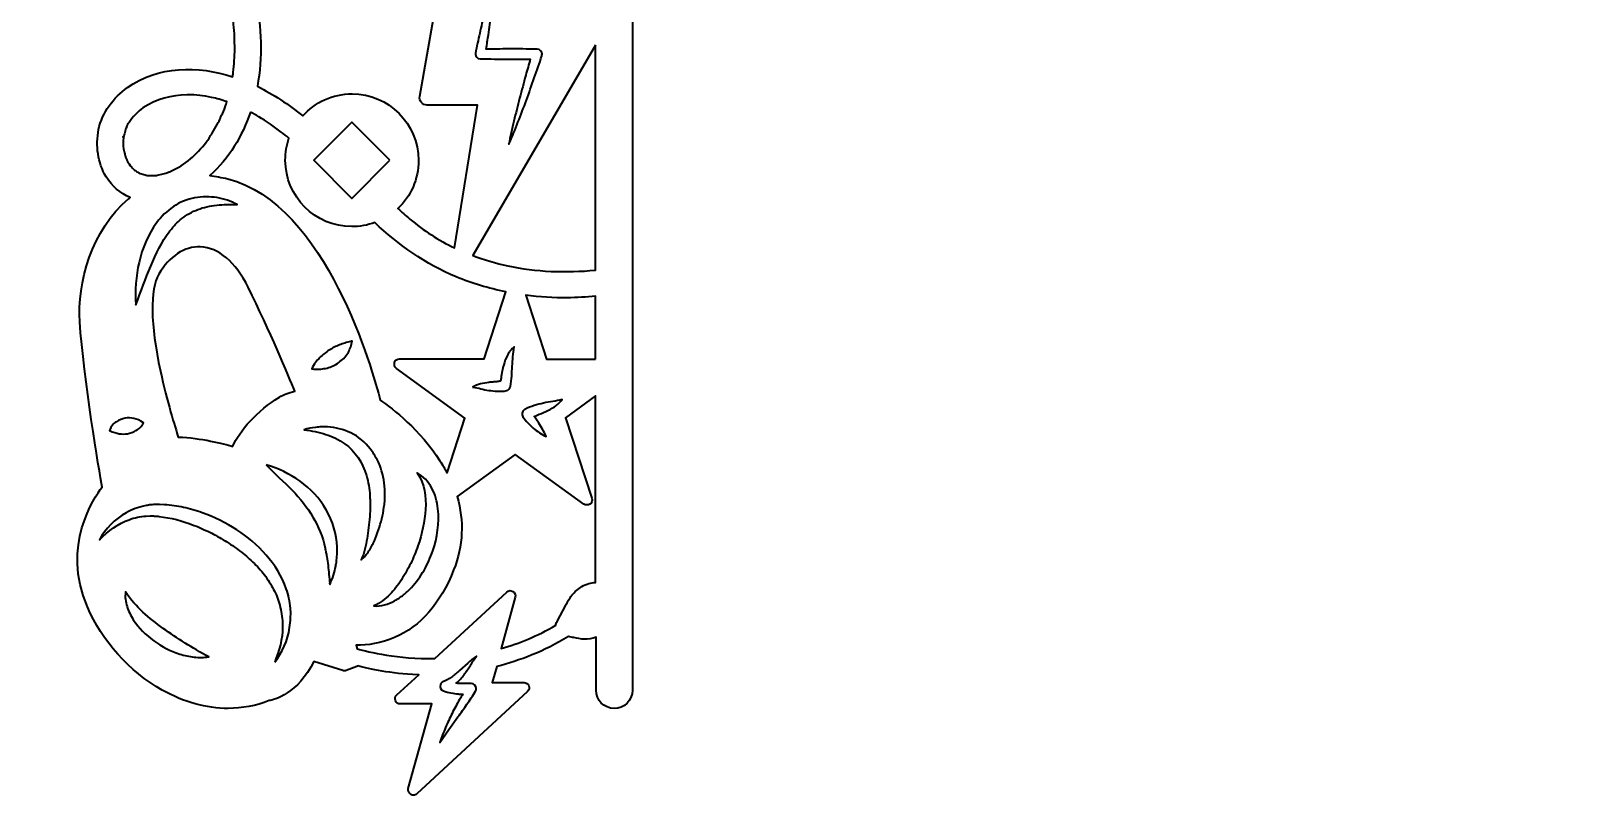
# Model space of a CAD drawing. Header units: millimetres. Extents: x 49 to 315, y 49 to 323.
# Drawn here: x 49.2 to 315.1, y 48.6 to 180.6 of the extents above; entities that cross this region are included whole.
import ezdxf

# ---------------------------------------------------------------- set-up
doc = ezdxf.new("R2010")
doc.units = ezdxf.units.MM
doc.header["$MEASUREMENT"] = 0
doc.layers.add('Layer 1', color=7, linetype='Continuous', lineweight=0)

msp = doc.modelspace()

# ---------------------------------------------------------------- linework, layer by layer
at = {"layer": 'Layer 1', "color": 18, "lineweight": 35, "true_color": 0x000000}
for points, knots in [([(315, 259.54), (314.96, 260.03), (314.57, 260.46), (314.08, 260.6), (314.08, 260.6), (295.42, 264.87), (295.42, 264.87), (295.42, 264.87), (293.72, 283.92), (293.72, 283.92), (293.69, 284.41), (293.3, 284.83), (292.81, 284.97), (292.31, 285.12), (291.78, 284.87), (291.54, 284.44), (291.54, 284.44), (281.69, 268.01), (281.69, 268.01), (281.69, 268.01), (266.42, 271.53), (266.42, 271.53), (266.42, 271.53), (273.58, 278.13), (273.58, 278.13), (273.97, 278.48), (274.07, 279.05), (273.9, 279.51), (273.72, 279.96), (273.23, 280.32), (272.7, 280.32), (272.7, 280.32), (264.9, 280.32), (264.9, 280.32), (264.9, 280.32), (270.58, 301.17), (270.58, 301.17), (270.72, 301.7), (270.47, 302.3), (270.02, 302.58), (269.56, 302.86), (268.92, 302.79), (268.5, 302.44), (268.5, 302.44), (256.93, 291.75), (256.93, 291.75), (256.26, 294.04), (255.27, 296.19), (254.04, 298.24), (253.93, 298.41), (253.82, 298.59), (253.68, 298.77), (253.68, 298.77), (255.94, 301.03), (255.94, 301.03), (256.22, 301.31), (256.22, 301.77), (255.94, 302.05), (255.94, 302.05), (248.96, 309.03), (248.96, 309.03), (248.96, 309.03), (255.94, 316.02), (255.94, 316.02), (256.22, 316.3), (256.22, 316.76), (255.94, 317.04), (255.94, 317.04), (250.12, 322.76), (250.12, 322.76), (249.87, 323), (249.38, 323), (249.1, 322.76), (249.1, 322.76), (242.15, 315.81), (242.15, 315.81), (242.15, 315.81), (235.2, 322.76), (235.2, 322.76), (234.95, 323), (234.46, 323), (234.17, 322.76), (234.17, 322.76), (228.35, 316.94), (228.35, 316.94), (228.07, 316.65), (228.07, 316.19), (228.35, 315.91), (228.35, 315.91), (233.29, 310.97), (233.29, 310.97), (231, 311.22), (228.67, 311.22), (226.38, 310.97), (221.19, 310.44), (216.18, 308.96), (211.49, 306.74), (211.49, 306.74), (206.37, 314.25), (206.37, 314.25), (205.21, 315.98), (203.16, 316.87), (201.05, 316.58), (199.99, 319.09), (195.23, 319.72), (190.25, 317.96), (185.53, 316.3), (182.32, 313.06), (182.63, 310.52), (180.9, 309.53), (180.27, 308.86), (180.27, 308.86), (180.27, 308.86), (172.23, 306), (172.23, 306), (172.23, 306), (175.47, 296.79), (175.47, 296.79), (175.47, 296.79), (172.93, 295.91), (172.93, 295.91), (172.93, 295.91), (169.69, 305.08), (169.69, 305.08), (169.69, 305.08), (147.74, 297.32), (147.74, 297.32), (147.11, 297.89), (146.4, 298.38), (145.73, 298.91), (142.28, 301.24), (138.18, 302.61), (134.09, 303.32), (124.57, 305.05), (114.62, 304.09), (105.2, 302.19), (100.79, 301.27), (96.38, 300.11), (92.07, 298.59), (85.83, 296.37), (80.36, 292.81), (75.42, 288.47), (74.65, 287.8), (73.91, 287.13), (73.17, 286.46), (73.17, 286.46), (62.76, 305.86), (62.76, 305.86), (62.65, 306), (62.55, 306.14), (62.37, 306.25), (62.37, 306.25), (50.52, 312.21), (50.52, 312.21), (50.24, 312.35), (49.88, 312.35), (49.64, 312.17), (49.39, 312.03), (49.21, 311.71), (49.21, 311.4), (49.21, 311.4), (49.74, 298.13), (49.74, 298.13), (49.74, 297.96), (49.81, 297.78), (49.92, 297.64), (49.92, 297.64), (65.02, 277.92), (65.02, 277.92), (64.03, 276.72), (63.08, 275.48), (62.16, 274.21), (58.56, 269.06), (55.63, 263.14), (54.65, 256.79), (53.2, 247.51), (55.63, 238.55), (59.58, 230.22), (59.58, 230.22), (52.63, 230.22), (52.63, 230.22), (52.25, 230.22), (51.89, 229.98), (51.79, 229.59), (51.65, 229.2), (51.79, 228.81), (52.11, 228.56), (52.11, 228.56), (63.92, 219.96), (63.92, 219.96), (63.92, 219.96), (59.41, 206.06), (59.41, 206.06), (59.27, 205.67), (59.41, 205.28), (59.73, 205.03), (60.04, 204.82), (60.47, 204.82), (60.78, 205.03), (60.78, 205.03), (70.41, 212.02), (70.41, 212.02), (76.34, 203.13), (82.3, 193.96), (84, 183.34), (84, 183.23), (84.1, 182.81), (84.1, 182.7), (84.14, 182.39), (84.17, 182.07), (84.24, 181.75), (84.31, 181.01), (84.38, 180.3), (84.38, 179.56), (84.45, 178.19), (84.45, 176.81), (84.35, 175.47), (84.31, 174.77), (84.24, 174.1), (84.17, 173.46), (84.17, 173.39), (84.17, 173.36), (84.17, 173.32), (84.14, 173.18), (84.14, 173.07), (84.1, 172.93), (84.1, 172.83), (84.07, 172.79), (84.07, 172.68), (78.18, 174.63), (71.08, 174.59), (65.93, 170.82), (63.5, 169.05), (61.52, 166.55), (60.92, 163.55), (60.4, 160.8), (60.75, 157.8), (62.23, 155.4), (63.25, 153.74), (64.66, 152.54), (66.36, 151.84), (66.29, 151.77), (66.22, 151.69), (66.15, 151.66), (59.69, 146.3), (57.22, 136.88), (57.68, 130.35), (58.31, 120.65), (61.07, 104.53), (61.52, 101.78), (60.15, 100.01), (54.47, 91.69), (58.98, 81.14), (61.52, 75.21), (66.22, 69.96), (71.9, 66.75), (75.64, 64.63), (79.52, 63.57), (83.29, 63.57), (85.72, 63.57), (88.09, 64.03), (90.38, 64.91), (91.16, 65.05), (95.39, 66.11), (98.07, 71.68), (98.07, 71.68), (103.08, 70.1), (103.08, 70.1), (103.26, 70.03), (103.5, 70.03), (103.68, 70.13), (103.68, 70.13), (105.52, 70.84), (105.52, 70.84), (105.59, 70.87), (105.66, 70.91), (105.69, 70.94), (107.77, 70.38), (111.37, 69.57), (115.96, 69.39), (116.06, 69.39), (116.1, 69.39), (116.2, 69.39), (116.2, 69.39), (112.4, 65.9), (112.4, 65.9), (112.11, 65.65), (112.04, 65.26), (112.18, 64.91), (112.32, 64.56), (112.64, 64.35), (112.99, 64.35), (112.99, 64.35), (118.5, 64.35), (118.5, 64.35), (118.5, 64.35), (114.41, 49.74), (114.41, 49.74), (114.3, 49.35), (114.48, 48.97), (114.83, 48.72), (114.97, 48.61), (115.15, 48.58), (115.29, 48.58), (115.5, 48.58), (115.75, 48.68), (115.89, 48.82), (115.89, 48.82), (135.01, 66.5), (135.01, 66.5), (135.29, 66.75), (135.36, 67.13), (135.22, 67.49), (135.08, 67.84), (134.76, 68.05), (134.41, 68.05), (134.41, 68.05), (128.9, 68.05), (128.9, 68.05), (128.9, 68.05), (129.68, 70.8), (129.68, 70.8), (133.63, 71.83), (137.83, 73.41), (142.06, 75.99), (142.35, 75.92), (142.66, 75.85), (143.02, 75.81), (144.11, 75.56), (145.49, 75.25), (146.83, 75.88), (146.83, 75.88), (146.83, 66.71), (146.83, 66.71), (146.83, 64.98), (148.2, 63.57), (149.97, 63.57), (151.69, 63.57), (153.11, 64.95), (153.11, 66.71), (153.11, 66.71), (153.11, 229.91), (153.11, 229.91), (153.11, 229.91), (307.83, 229.91), (307.83, 229.91), (309.56, 229.91), (310.97, 231.28), (310.97, 233.05), (310.97, 234.81), (309.6, 236.18), (307.83, 236.18), (307.83, 236.18), (298.06, 236.18), (298.06, 236.18), (298.06, 236.18), (296.76, 250.86), (296.76, 250.86), (296.76, 250.86), (314.36, 258.34), (314.36, 258.34), (314.78, 258.59), (315.07, 259.04), (315, 259.54)], [0, 0, 0, 0, 1, 1, 1, 2, 2, 2, 3, 3, 3, 4, 4, 4, 5, 5, 5, 6, 6, 6, 7, 7, 7, 8, 8, 8, 9, 9, 9, 10, 10, 10, 11, 11, 11, 12, 12, 12, 13, 13, 13, 14, 14, 14, 15, 15, 15, 16, 16, 16, 17, 17, 17, 18, 18, 18, 19, 19, 19, 20, 20, 20, 21, 21, 21, 22, 22, 22, 23, 23, 23, 24, 24, 24, 25, 25, 25, 26, 26, 26, 27, 27, 27, 28, 28, 28, 29, 29, 29, 30, 30, 30, 31, 31, 31, 32, 32, 32, 33, 33, 33, 34, 34, 34, 35, 35, 35, 36, 36, 36, 37, 37, 37, 38, 38, 38, 39, 39, 39, 40, 40, 40, 41, 41, 41, 42, 42, 42, 43, 43, 43, 44, 44, 44, 45, 45, 45, 46, 46, 46, 47, 47, 47, 48, 48, 48, 49, 49, 49, 50, 50, 50, 51, 51, 51, 52, 52, 52, 53, 53, 53, 54, 54, 54, 55, 55, 55, 56, 56, 56, 57, 57, 57, 58, 58, 58, 59, 59, 59, 60, 60, 60, 61, 61, 61, 62, 62, 62, 63, 63, 63, 64, 64, 64, 65, 65, 65, 66, 66, 66, 67, 67, 67, 68, 68, 68, 69, 69, 69, 70, 70, 70, 71, 71, 71, 72, 72, 72, 73, 73, 73, 74, 74, 74, 75, 75, 75, 76, 76, 76, 77, 77, 77, 78, 78, 78, 79, 79, 79, 80, 80, 80, 81, 81, 81, 82, 82, 82, 83, 83, 83, 84, 84, 84, 85, 85, 85, 86, 86, 86, 87, 87, 87, 88, 88, 88, 89, 89, 89, 90, 90, 90, 91, 91, 91, 92, 92, 92, 93, 93, 93, 94, 94, 94, 95, 95, 95, 96, 96, 96, 97, 97, 97, 98, 98, 98, 99, 99, 99, 100, 100, 100, 101, 101, 101, 102, 102, 102, 103, 103, 103, 104, 104, 104, 105, 105, 105, 106, 106, 106, 107, 107, 107, 108, 108, 108, 109, 109, 109, 110, 110, 110, 111, 111, 111, 112, 112, 112, 113, 113, 113, 114, 114, 114, 115, 115, 115, 116, 116, 116, 117, 117, 117, 118, 118, 118, 119, 119, 119, 120, 120, 120, 121, 121, 121, 121]), ([(80.75, 204.12), (79.45, 206.41), (78.07, 208.6), (76.62, 210.82), (76.62, 210.82), (84.42, 205.14), (84.42, 205.14), (84.56, 205), (84.77, 205), (84.95, 205), (85.13, 205), (85.34, 205.07), (85.48, 205.14), (85.8, 205.35), (85.94, 205.78), (85.8, 206.16), (85.8, 206.16), (81.28, 220.06), (81.28, 220.06), (81.28, 220.06), (92.07, 227.93), (92.07, 227.93), (92.07, 227.93), (94.3, 200.59), (94.3, 200.59), (95.14, 192.83), (101.64, 186.87), (109.57, 186.62), (113.42, 186.48), (117.09, 187.75), (120.01, 190.01), (120.01, 190.01), (116.38, 169.3), (116.38, 169.3), (116.31, 168.91), (116.42, 168.52), (116.66, 168.24), (116.91, 167.96), (117.26, 167.78), (117.65, 167.78), (117.65, 167.78), (126.33, 167.78), (126.33, 167.78), (126.33, 167.78), (122.38, 143.12), (122.38, 143.12), (119.63, 144.46), (117.05, 146.09), (114.69, 148.1), (113.95, 148.7), (113.28, 149.3), (112.61, 149.93), (114.83, 152.01), (116.17, 154.94), (116.17, 158.26), (116.17, 164.57), (111.02, 169.72), (104.7, 169.72), (101.32, 169.72), (98.28, 168.27), (96.17, 165.91), (93.73, 167.89), (91.12, 169.65), (88.34, 171.03), (89.25, 176.04), (89.08, 181.22), (88.09, 186.23), (86.78, 192.58), (83.96, 198.54), (80.75, 204.12)], [0, 0, 0, 0, 1, 1, 1, 2, 2, 2, 3, 3, 3, 4, 4, 4, 5, 5, 5, 6, 6, 6, 7, 7, 7, 8, 8, 8, 9, 9, 9, 10, 10, 10, 11, 11, 11, 12, 12, 12, 13, 13, 13, 14, 14, 14, 15, 15, 15, 16, 16, 16, 17, 17, 17, 18, 18, 18, 19, 19, 19, 20, 20, 20, 21, 21, 21, 22, 22, 22, 23, 23, 23, 23]), ([(131.73, 177.48), (133.39, 177.48), (134.97, 177.48), (136.63, 177.45), (136.63, 177.45), (136.67, 177.45), (136.67, 177.45), (137.12, 177.45), (137.51, 177.02), (137.51, 176.57), (137.51, 176.46), (137.48, 176.39), (137.48, 176.32), (137.05, 175.01), (136.63, 173.74), (136.17, 172.47), (135.71, 171.17), (135.25, 169.9), (134.8, 168.63), (134.34, 167.36), (133.84, 166.05), (133.35, 164.82), (132.86, 163.55), (132.33, 162.28), (131.76, 161.01), (132.01, 162.35), (132.33, 163.69), (132.64, 165.03), (132.96, 166.37), (133.31, 167.68), (133.63, 168.98), (133.98, 170.32), (134.34, 171.59), (134.69, 172.93), (134.94, 173.85), (135.22, 174.8), (135.47, 175.72), (134.23, 175.72), (132.96, 175.68), (131.73, 175.72), (130.07, 175.72), (128.48, 175.75), (126.82, 175.79), (126.82, 175.79), (126.79, 175.79), (126.79, 175.79), (126.33, 175.79), (126.01, 176.18), (126.01, 176.6), (126.01, 176.64), (126.01, 176.71), (126.01, 176.74), (126.22, 177.87), (126.47, 179.03), (126.75, 180.2), (127, 181.33), (127.25, 182.49), (127.53, 183.66), (127.53, 183.66), (127.95, 185.35), (127.95, 185.35), (127.95, 185.35), (128.41, 187.04), (128.41, 187.04), (128.69, 188.17), (129.01, 189.34), (129.36, 190.46), (129.29, 189.3), (129.22, 188.14), (129.08, 186.94), (129.08, 186.94), (128.9, 185.17), (128.9, 185.17), (128.9, 185.17), (128.69, 183.44), (128.69, 183.44), (128.55, 182.28), (128.41, 181.12), (128.23, 179.95), (128.09, 179.14), (128.02, 178.29), (127.88, 177.45), (129.08, 177.45), (130.39, 177.48), (131.73, 177.48)], [0, 0, 0, 0, 1, 1, 1, 2, 2, 2, 3, 3, 3, 4, 4, 4, 5, 5, 5, 6, 6, 6, 7, 7, 7, 8, 8, 8, 9, 9, 9, 10, 10, 10, 11, 11, 11, 12, 12, 12, 13, 13, 13, 14, 14, 14, 15, 15, 15, 16, 16, 16, 17, 17, 17, 18, 18, 18, 19, 19, 19, 20, 20, 20, 21, 21, 21, 22, 22, 22, 23, 23, 23, 24, 24, 24, 25, 25, 25, 26, 26, 26, 27, 27, 27, 28, 28, 28, 28]), ([(146.72, 178.15), (146.72, 178.15), (146.72, 139.28), (146.72, 139.28), (141.71, 138.78), (136.38, 138.96), (131.59, 140.02), (129.5, 140.48), (127.49, 141.08), (125.55, 141.78), (125.55, 141.78), (146.72, 178.15), (146.72, 178.15)], [0, 0, 0, 0, 1, 1, 1, 2, 2, 2, 3, 3, 3, 4, 4, 4, 4]), ([(65.72, 158.43), (65.72, 158.47), (65.69, 158.5), (65.69, 158.54), (65.62, 158.68), (65.55, 158.86), (65.55, 159), (65.44, 159.24), (65.4, 159.49), (65.33, 159.77), (65.3, 159.91), (65.26, 160.09), (65.23, 160.23), (65.23, 160.23), (65.23, 160.23), (65.23, 160.23), (65.16, 160.87), (65.16, 161.5), (65.23, 162.14), (65.23, 162.14), (65.23, 162.17), (65.23, 162.17), (65.26, 162.31), (65.3, 162.49), (65.33, 162.63), (65.4, 162.91), (65.48, 163.23), (65.55, 163.51), (65.58, 163.65), (65.76, 164.04), (65.72, 164.01), (65.86, 164.29), (66, 164.54), (66.18, 164.78), (66.75, 165.7), (67.77, 166.72), (68.58, 167.29), (70.91, 168.87), (73.48, 169.51), (76.2, 169.55), (77.82, 169.58), (78.99, 169.4), (80.43, 169.12), (81.32, 168.95), (82.2, 168.66), (83.08, 168.38), (83.01, 168.24), (82.97, 168.06), (82.94, 167.92), (82.76, 167.36), (82.55, 166.83), (82.3, 166.26), (82.27, 166.19), (82.2, 166.05), (82.16, 166.02), (82.09, 165.88), (82.02, 165.66), (81.95, 165.52), (81.81, 165.21), (81.63, 164.85), (81.46, 164.54), (81.17, 164.01), (80.86, 163.48), (80.54, 162.91), (80.36, 162.63), (80.19, 162.38), (80.01, 162.1), (79.9, 161.96), (79.87, 161.85), (79.76, 161.75), (79.76, 161.75), (79.55, 161.47), (79.52, 161.4), (77.82, 159.17), (75.92, 157.52), (73.41, 156.35), (73.34, 156.32), (73.27, 156.28), (73.27, 156.28), (73.27, 156.28), (73.24, 156.28), (73.13, 156.25), (72.95, 156.17), (72.74, 156.1), (72.53, 156.03), (72.21, 155.93), (71.9, 155.86), (71.58, 155.79), (71.44, 155.75), (71.26, 155.72), (71.12, 155.68), (71.05, 155.68), (71.01, 155.65), (70.98, 155.65), (70.98, 155.65), (70.94, 155.65), (70.87, 155.65), (70.45, 155.61), (70.1, 155.61), (69.67, 155.61), (69.6, 155.61), (69.39, 155.65), (69.32, 155.65), (69.18, 155.68), (69.07, 155.68), (68.97, 155.72), (68.69, 155.79), (68.4, 155.86), (68.12, 155.96), (68.09, 156), (67.91, 156.07), (67.87, 156.1), (67.73, 156.17), (67.66, 156.25), (67.52, 156.28), (67.42, 156.35), (67.35, 156.42), (67.24, 156.46), (67.2, 156.49), (67.06, 156.6), (66.99, 156.67), (66.82, 156.85), (66.64, 157.06), (66.46, 157.23), (66.46, 157.23), (66.43, 157.27), (66.43, 157.27), (66.32, 157.41), (66.29, 157.52), (66.18, 157.66), (66, 157.94), (65.86, 158.19), (65.72, 158.43)], [0, 0, 0, 0, 1, 1, 1, 2, 2, 2, 3, 3, 3, 4, 4, 4, 5, 5, 5, 6, 6, 6, 7, 7, 7, 8, 8, 8, 9, 9, 9, 10, 10, 10, 11, 11, 11, 12, 12, 12, 13, 13, 13, 14, 14, 14, 15, 15, 15, 16, 16, 16, 17, 17, 17, 18, 18, 18, 19, 19, 19, 20, 20, 20, 21, 21, 21, 22, 22, 22, 23, 23, 23, 24, 24, 24, 25, 25, 25, 26, 26, 26, 27, 27, 27, 28, 28, 28, 29, 29, 29, 30, 30, 30, 31, 31, 31, 32, 32, 32, 33, 33, 33, 34, 34, 34, 35, 35, 35, 36, 36, 36, 37, 37, 37, 38, 38, 38, 39, 39, 39, 40, 40, 40, 41, 41, 41, 42, 42, 42, 43, 43, 43, 44, 44, 44, 44]), ([(87.14, 166.58), (87.63, 166.3), (88.16, 166.02), (88.58, 165.77), (89.92, 164.99), (91.3, 164.04), (92.46, 163.12), (92.92, 162.77), (93.34, 162.42), (93.8, 162.07), (93.38, 160.87), (93.17, 159.6), (93.17, 158.26), (93.17, 151.94), (98.32, 146.79), (104.63, 146.79), (106.01, 146.79), (107.39, 147.04), (108.62, 147.5), (112.78, 143.65), (117.33, 140.34), (122.66, 138.11), (125.41, 136.95), (128.31, 136.14), (131.23, 135.54), (131.23, 135.54), (127.49, 123.97), (127.49, 123.97), (127.49, 123.97), (112.89, 123.97), (112.89, 123.97), (112.5, 123.97), (112.15, 123.72), (112.04, 123.33), (111.94, 122.94), (112.04, 122.56), (112.36, 122.31), (112.36, 122.31), (124.18, 113.7), (124.18, 113.7), (124.18, 113.7), (121.11, 104.25), (121.11, 104.25), (120.72, 104.95), (120.33, 105.62), (119.87, 106.36), (116.45, 111.69), (111.72, 115.36), (109.54, 116.84), (108.34, 121.6), (100.26, 150.78), (83.22, 155.05), (82.16, 155.29), (81.14, 155.5), (80.12, 155.61), (83.43, 158.54), (85.76, 162.45), (87.14, 166.58)], [0, 0, 0, 0, 1, 1, 1, 2, 2, 2, 3, 3, 3, 4, 4, 4, 5, 5, 5, 6, 6, 6, 7, 7, 7, 8, 8, 8, 9, 9, 9, 10, 10, 10, 11, 11, 11, 12, 12, 12, 13, 13, 13, 14, 14, 14, 15, 15, 15, 16, 16, 16, 17, 17, 17, 18, 18, 18, 19, 19, 19, 19]), ([(65.19, 162.21), (65.19, 162.49), (65.19, 162.35), (65.19, 162.21), (65.19, 162.21), (65.19, 162.21), (65.19, 162.21)], [0, 0, 0, 0, 1, 1, 1, 2, 2, 2, 2]), ([(111.23, 158.26), (111.23, 158.26), (104.67, 151.66), (104.67, 151.66), (104.67, 151.66), (98.07, 158.26), (98.07, 158.26), (98.07, 158.26), (104.63, 164.82), (104.63, 164.82), (104.63, 164.82), (111.23, 158.26), (111.23, 158.26)], [0, 0, 0, 0, 1, 1, 1, 2, 2, 2, 3, 3, 3, 4, 4, 4, 4]), ([(66.36, 157.34), (66.22, 157.48), (66.29, 157.41), (66.36, 157.34), (66.36, 157.34), (66.36, 157.34), (66.36, 157.34)], [0, 0, 0, 0, 1, 1, 1, 2, 2, 2, 2]), ([(81.32, 150.5), (80.19, 150.35), (79.06, 150.14), (78.07, 149.75), (77.05, 149.37), (76.13, 148.84), (75.32, 148.2), (74.89, 147.85), (74.51, 147.53), (74.15, 147.14), (73.98, 146.97), (73.8, 146.76), (73.62, 146.54), (73.48, 146.33), (73.27, 146.12), (73.13, 145.91), (71.83, 144.18), (70.84, 142.13), (69.92, 139.98), (69, 137.83), (68.26, 135.57), (67.35, 133.31), (67.17, 135.75), (67.38, 138.22), (67.91, 140.62), (68.47, 143.02), (69.43, 145.41), (70.98, 147.5), (71.75, 148.55), (72.71, 149.47), (73.84, 150.25), (74.93, 150.99), (76.2, 151.52), (77.51, 151.77), (78.81, 152.01), (80.12, 151.98), (81.35, 151.8), (82.59, 151.59), (83.78, 151.17), (84.84, 150.6), (83.64, 150.64), (82.48, 150.64), (81.32, 150.5)], [0, 0, 0, 0, 1, 1, 1, 2, 2, 2, 3, 3, 3, 4, 4, 4, 5, 5, 5, 6, 6, 6, 7, 7, 7, 8, 8, 8, 9, 9, 9, 10, 10, 10, 11, 11, 11, 12, 12, 12, 13, 13, 13, 14, 14, 14, 14]), ([(71.33, 138.57), (73.17, 141.68), (75.74, 143.4), (78.49, 143.3), (81.67, 143.16), (84.56, 140.72), (86.75, 136.35), (90.52, 128.73), (93.66, 121.14), (94.79, 118.36), (93.73, 118.11), (92.82, 117.76), (92.15, 117.33), (88.34, 115.08), (85.23, 111.44), (84.07, 108.83), (82.41, 109.29), (78.63, 110.31), (74.68, 110.45), (74.15, 112.08), (72.71, 116.7), (71.61, 121.81), (69.81, 130.07), (69.78, 135.85), (71.33, 138.57)], [0, 0, 0, 0, 1, 1, 1, 2, 2, 2, 3, 3, 3, 4, 4, 4, 5, 5, 5, 6, 6, 6, 7, 7, 7, 8, 8, 8, 8]), ([(146.72, 123.9), (146.72, 123.9), (138.25, 123.9), (138.25, 123.9), (138.25, 123.9), (134.69, 134.94), (134.69, 134.94), (137.09, 134.62), (139.49, 134.48), (141.89, 134.51), (143.51, 134.51), (145.13, 134.62), (146.76, 134.76), (146.76, 134.76), (146.72, 123.9), (146.72, 123.9), (146.72, 123.9), (146.72, 123.9), (146.72, 123.9)], [0, 0, 0, 0, 1, 1, 1, 2, 2, 2, 3, 3, 3, 4, 4, 4, 5, 5, 5, 6, 6, 6, 6]), ([(104.6, 126.54), (104.46, 125.84), (104.14, 125.24), (103.82, 124.71), (103.36, 124.07), (102.76, 123.54), (102.16, 123.15), (101.53, 122.73), (100.82, 122.45), (100.12, 122.31), (99.38, 122.17), (98.64, 122.1), (97.75, 122.24), (98.11, 123.05), (98.6, 123.65), (99.13, 124.18), (99.62, 124.67), (100.19, 125.09), (100.75, 125.45), (101.32, 125.8), (101.88, 126.12), (102.52, 126.36), (103.12, 126.58), (103.72, 126.82), (104.49, 126.96), (104.56, 126.96), (104.63, 127), (104.7, 127), (104.67, 126.82), (104.63, 126.68), (104.6, 126.54)], [0, 0, 0, 0, 1, 1, 1, 2, 2, 2, 3, 3, 3, 4, 4, 4, 5, 5, 5, 6, 6, 6, 7, 7, 7, 8, 8, 8, 9, 9, 9, 10, 10, 10, 10]), ([(125.52, 119.06), (125.94, 119.31), (126.44, 119.52), (126.89, 119.63), (127.35, 119.77), (127.85, 119.8), (128.31, 119.87), (128.52, 119.91), (128.76, 119.94), (129.01, 119.94), (129.26, 119.98), (129.47, 119.98), (129.72, 120.01), (129.93, 120.05), (130.14, 120.09), (130.35, 120.12), (130.39, 120.47), (130.46, 120.86), (130.49, 121.18), (130.6, 121.74), (130.7, 122.34), (130.88, 122.91), (131.02, 123.47), (131.27, 124.07), (131.55, 124.6), (131.83, 125.13), (132.22, 125.69), (132.71, 126.01), (132.57, 125.41), (132.5, 124.88), (132.47, 124.32), (132.43, 123.75), (132.4, 123.23), (132.36, 122.66), (132.33, 122.1), (132.29, 121.53), (132.26, 120.97), (132.22, 120.4), (132.15, 119.8), (132.04, 119.2), (132.04, 119.2), (132.04, 119.17), (132.04, 119.17), (131.97, 118.82), (131.69, 118.53), (131.34, 118.46), (130.81, 118.36), (130.28, 118.32), (129.75, 118.36), (129.26, 118.39), (128.8, 118.46), (128.34, 118.5), (127.88, 118.57), (127.39, 118.67), (126.96, 118.78), (126.51, 118.92), (126.05, 119.03), (125.52, 119.06)], [0, 0, 0, 0, 1, 1, 1, 2, 2, 2, 3, 3, 3, 4, 4, 4, 5, 5, 5, 6, 6, 6, 7, 7, 7, 8, 8, 8, 9, 9, 9, 10, 10, 10, 11, 11, 11, 12, 12, 12, 13, 13, 13, 14, 14, 14, 15, 15, 15, 16, 16, 16, 17, 17, 17, 18, 18, 18, 19, 19, 19, 19]), ([(144.39, 84.63), (143.72, 84.21), (143.12, 83.71), (142.66, 83.11), (142.2, 82.55), (141.89, 81.95), (141.6, 81.42), (141.6, 81.42), (140.09, 78.6), (140.09, 78.6), (139.95, 78.35), (139.91, 78.14), (139.88, 77.93), (136.7, 76.09), (133.53, 74.79), (130.46, 73.91), (130.46, 73.91), (132.89, 82.76), (132.89, 82.76), (133, 83.15), (132.82, 83.54), (132.47, 83.78), (132.12, 84.03), (131.69, 83.93), (131.41, 83.68), (131.41, 83.68), (118.99, 72.21), (118.99, 72.21), (112.57, 72.07), (107.6, 73.31), (105.55, 73.87), (105.55, 73.87), (105.41, 74.47), (105.41, 74.47), (105.41, 74.47), (105.41, 74.47), (105.41, 74.47), (107.39, 74.47), (109.71, 74.79), (112.04, 75.81), (116.49, 77.75), (119.94, 81.67), (122.24, 87.49), (123.9, 91.69), (124.07, 95.92), (122.84, 100.15), (122.84, 100.15), (132.89, 107.46), (132.89, 107.46), (132.89, 107.46), (144.71, 98.85), (144.71, 98.85), (144.85, 98.71), (145.06, 98.71), (145.24, 98.71), (145.41, 98.71), (145.63, 98.78), (145.77, 98.85), (146.09, 99.06), (146.23, 99.48), (146.09, 99.87), (146.09, 99.87), (141.57, 113.77), (141.57, 113.77), (141.57, 113.77), (146.76, 117.55), (146.76, 117.55), (146.76, 117.55), (146.76, 85.34), (146.76, 85.34), (145.98, 85.3), (145.17, 85.05), (144.39, 84.63)], [0, 0, 0, 0, 1, 1, 1, 2, 2, 2, 3, 3, 3, 4, 4, 4, 5, 5, 5, 6, 6, 6, 7, 7, 7, 8, 8, 8, 9, 9, 9, 10, 10, 10, 11, 11, 11, 12, 12, 12, 13, 13, 13, 14, 14, 14, 15, 15, 15, 16, 16, 16, 17, 17, 17, 18, 18, 18, 19, 19, 19, 20, 20, 20, 21, 21, 21, 22, 22, 22, 23, 23, 23, 24, 24, 24, 24]), ([(139.63, 115.68), (139.17, 115.36), (138.64, 115.08), (138.15, 114.86), (137.65, 114.65), (137.12, 114.41), (136.67, 114.23), (136.52, 114.16), (136.31, 114.09), (136.17, 114.02), (136.21, 113.95), (136.24, 113.91), (136.28, 113.88), (136.28, 113.88), (136.95, 112.82), (136.95, 112.82), (137.16, 112.47), (137.41, 112.08), (137.62, 111.72), (137.83, 111.37), (138.04, 110.95), (138.22, 110.53), (137.79, 110.7), (137.44, 110.95), (137.05, 111.2), (136.67, 111.44), (136.31, 111.69), (136, 111.97), (135.64, 112.25), (135.33, 112.57), (135.04, 112.89), (134.73, 113.21), (134.48, 113.59), (134.2, 113.95), (133.95, 114.34), (134.06, 114.86), (134.41, 115.15), (134.44, 115.15), (134.44, 115.18), (134.48, 115.18), (134.48, 115.18), (134.51, 115.22), (134.51, 115.22), (135.04, 115.5), (135.57, 115.71), (136.14, 115.89), (136.67, 116.03), (137.2, 116.17), (137.76, 116.31), (138.29, 116.42), (138.82, 116.49), (139.35, 116.59), (139.88, 116.7), (140.41, 116.77), (140.97, 116.91), (140.55, 116.35), (140.09, 115.99), (139.63, 115.68)], [0, 0, 0, 0, 1, 1, 1, 2, 2, 2, 3, 3, 3, 4, 4, 4, 5, 5, 5, 6, 6, 6, 7, 7, 7, 8, 8, 8, 9, 9, 9, 10, 10, 10, 11, 11, 11, 12, 12, 12, 13, 13, 13, 14, 14, 14, 15, 15, 15, 16, 16, 16, 17, 17, 17, 18, 18, 18, 19, 19, 19, 19]), ([(63.99, 113.1), (64.45, 113.42), (65.02, 113.59), (65.51, 113.7), (66, 113.81), (66.53, 113.77), (67.03, 113.67), (67.52, 113.52), (68.05, 113.35), (68.69, 112.92), (68.33, 112.25), (67.87, 111.87), (67.38, 111.55), (66.92, 111.27), (66.39, 111.09), (65.93, 111.02), (65.48, 110.95), (64.98, 110.95), (64.49, 111.02), (63.99, 111.13), (63.46, 111.27), (62.83, 111.55), (63.04, 112.32), (63.5, 112.78), (63.99, 113.1)], [0, 0, 0, 0, 1, 1, 1, 2, 2, 2, 3, 3, 3, 4, 4, 4, 5, 5, 5, 6, 6, 6, 7, 7, 7, 8, 8, 8, 8]), ([(107.77, 100.29), (107.7, 101.49), (107.53, 102.66), (107.17, 103.79), (106.5, 106.01), (105.3, 107.99), (103.36, 109.33), (102.41, 110), (101.35, 110.53), (100.15, 110.91), (98.99, 111.3), (97.72, 111.51), (96.41, 111.72), (97.05, 111.87), (97.72, 112.08), (98.39, 112.11), (98.74, 112.15), (99.06, 112.22), (99.41, 112.22), (99.41, 112.22), (100.44, 112.22), (100.44, 112.22), (101.81, 112.11), (103.19, 111.76), (104.49, 111.16), (105.8, 110.53), (106.93, 109.57), (107.84, 108.41), (108.3, 107.84), (108.66, 107.21), (109.01, 106.57), (109.18, 106.26), (109.33, 105.9), (109.47, 105.59), (109.47, 105.59), (109.64, 105.09), (109.64, 105.09), (109.71, 104.95), (109.75, 104.74), (109.78, 104.6), (110, 103.89), (110.14, 103.22), (110.24, 102.52), (110.24, 102.52), (110.35, 101.46), (110.35, 101.46), (110.38, 101.11), (110.38, 100.75), (110.38, 100.4), (110.38, 100.22), (110.38, 100.05), (110.38, 99.87), (110.38, 99.87), (110.35, 99.34), (110.35, 99.34), (110.31, 98.99), (110.28, 98.64), (110.21, 98.32), (110.1, 97.65), (110, 96.98), (109.82, 96.34), (109.5, 95.04), (109.11, 93.77), (108.55, 92.53), (108.27, 91.93), (107.99, 91.33), (107.6, 90.77), (107.21, 90.21), (106.82, 89.68), (106.26, 89.25), (106.86, 90.42), (107.07, 91.69), (107.28, 92.92), (107.46, 94.16), (107.63, 95.43), (107.74, 96.7), (107.81, 97.33), (107.84, 97.97), (107.84, 98.57), (107.84, 98.88), (107.84, 99.17), (107.84, 99.48), (107.77, 99.7), (107.77, 99.98), (107.77, 100.29)], [0, 0, 0, 0, 1, 1, 1, 2, 2, 2, 3, 3, 3, 4, 4, 4, 5, 5, 5, 6, 6, 6, 7, 7, 7, 8, 8, 8, 9, 9, 9, 10, 10, 10, 11, 11, 11, 12, 12, 12, 13, 13, 13, 14, 14, 14, 15, 15, 15, 16, 16, 16, 17, 17, 17, 18, 18, 18, 19, 19, 19, 20, 20, 20, 21, 21, 21, 22, 22, 22, 23, 23, 23, 24, 24, 24, 25, 25, 25, 26, 26, 26, 27, 27, 27, 28, 28, 28, 28]), ([(89.85, 105.62), (91.93, 105.06), (93.91, 104.1), (95.71, 102.8), (97.47, 101.49), (99.1, 99.91), (100.22, 97.9), (101.35, 95.92), (102.06, 93.66), (102.13, 91.44), (102.16, 90.88), (102.16, 90.35), (102.09, 89.78), (102.09, 89.78), (102.02, 88.97), (102.02, 88.97), (101.99, 88.69), (101.92, 88.44), (101.88, 88.16), (101.67, 87.1), (101.35, 86.04), (100.89, 85.05), (100.89, 85.05), (100.89, 85.05), (100.89, 85.05), (100.89, 85.05), (100.89, 85.05), (100.86, 85.05), (100.86, 85.05), (100.86, 85.05), (100.86, 85.05), (100.86, 85.05), (100.82, 85.13), (100.82, 85.13), (100.82, 85.13), (100.86, 85.13), (100.86, 85.13), (100.75, 86.18), (100.68, 87.24), (100.54, 88.27), (100.47, 88.76), (100.4, 89.29), (100.33, 89.78), (100.26, 90.03), (100.26, 90.28), (100.19, 90.52), (100.12, 90.77), (100.05, 90.98), (100.05, 91.26), (99.62, 93.2), (98.92, 95), (97.93, 96.63), (96.98, 98.28), (95.71, 99.84), (94.37, 101.28), (92.89, 102.69), (91.37, 104.1), (89.85, 105.62)], [0, 0, 0, 0, 1, 1, 1, 2, 2, 2, 3, 3, 3, 4, 4, 4, 5, 5, 5, 6, 6, 6, 7, 7, 7, 8, 8, 8, 9, 9, 9, 10, 10, 10, 11, 11, 11, 12, 12, 12, 13, 13, 13, 14, 14, 14, 15, 15, 15, 16, 16, 16, 17, 17, 17, 18, 18, 18, 19, 19, 19, 19]), ([(111.2, 83.22), (111.58, 83.61), (111.97, 84), (112.25, 84.45), (112.61, 84.88), (112.92, 85.3), (113.21, 85.8), (113.52, 86.25), (113.77, 86.71), (114.05, 87.17), (114.3, 87.63), (114.55, 88.12), (114.83, 88.62), (115.29, 89.61), (115.71, 90.59), (116.06, 91.65), (116.77, 93.7), (117.26, 95.85), (117.4, 97.97), (117.51, 100.12), (117.26, 102.31), (115.92, 104.25), (116.98, 103.72), (117.86, 102.73), (118.46, 101.64), (119.06, 100.54), (119.38, 99.31), (119.52, 98.07), (119.8, 95.57), (119.42, 93.06), (118.64, 90.77), (118.46, 90.21), (118.18, 89.64), (117.97, 89.08), (117.72, 88.55), (117.44, 87.98), (117.12, 87.42), (116.52, 86.36), (115.78, 85.37), (114.94, 84.45), (114.51, 84), (114.05, 83.57), (113.56, 83.18), (113.1, 82.8), (112.54, 82.44), (112.01, 82.13), (110.95, 81.53), (109.68, 81.17), (108.48, 81.28), (109.54, 81.81), (110.42, 82.48), (111.2, 83.22)], [0, 0, 0, 0, 1, 1, 1, 2, 2, 2, 3, 3, 3, 4, 4, 4, 5, 5, 5, 6, 6, 6, 7, 7, 7, 8, 8, 8, 9, 9, 9, 10, 10, 10, 11, 11, 11, 12, 12, 12, 13, 13, 13, 14, 14, 14, 15, 15, 15, 16, 16, 16, 17, 17, 17, 17]), ([(91.33, 71.54), (92.11, 73.52), (92.71, 75.6), (92.71, 77.61), (92.71, 78.11), (92.71, 78.63), (92.64, 79.13), (92.64, 79.13), (92.53, 79.9), (92.53, 79.9), (92.53, 79.9), (92.39, 80.65), (92.39, 80.65), (92.18, 81.63), (91.9, 82.59), (91.48, 83.47), (91.05, 84.35), (90.56, 85.2), (89.99, 86.04), (89.43, 86.85), (88.79, 87.63), (88.09, 88.34), (87.38, 89.04), (86.64, 89.71), (85.87, 90.35), (85.09, 90.98), (84.24, 91.58), (83.4, 92.11), (82.55, 92.67), (81.67, 93.17), (80.79, 93.66), (79.9, 94.12), (78.95, 94.54), (78, 94.97), (76.09, 95.74), (74.15, 96.34), (72.14, 96.63), (72.14, 96.63), (71.37, 96.73), (71.37, 96.73), (71.12, 96.77), (70.87, 96.77), (70.59, 96.8), (70.34, 96.84), (70.13, 96.8), (69.85, 96.84), (69.85, 96.84), (69.11, 96.8), (69.11, 96.8), (68.12, 96.73), (67.13, 96.52), (66.22, 96.17), (64.31, 95.5), (62.58, 94.26), (61.1, 92.71), (62.12, 94.62), (63.71, 96.24), (65.69, 97.37), (66.67, 97.9), (67.73, 98.32), (68.9, 98.57), (69.18, 98.6), (69.46, 98.67), (69.74, 98.71), (70.03, 98.74), (70.31, 98.78), (70.59, 98.78), (70.87, 98.78), (71.16, 98.81), (71.44, 98.78), (71.44, 98.78), (72.28, 98.74), (72.28, 98.74), (73.41, 98.67), (74.54, 98.53), (75.6, 98.28), (76.69, 98.07), (77.75, 97.75), (78.81, 97.37), (80.89, 96.63), (82.9, 95.64), (84.77, 94.44), (86.64, 93.24), (88.37, 91.79), (89.85, 90.06), (91.33, 88.41), (92.57, 86.4), (93.34, 84.24), (93.73, 83.18), (93.94, 82.02), (94.05, 80.89), (94.05, 80.89), (94.12, 80.05), (94.12, 80.05), (94.12, 80.05), (94.09, 79.2), (94.09, 79.2), (94.05, 78.63), (93.98, 78.07), (93.91, 77.54), (93.59, 75.25), (92.64, 73.24), (91.33, 71.54)], [0, 0, 0, 0, 1, 1, 1, 2, 2, 2, 3, 3, 3, 4, 4, 4, 5, 5, 5, 6, 6, 6, 7, 7, 7, 8, 8, 8, 9, 9, 9, 10, 10, 10, 11, 11, 11, 12, 12, 12, 13, 13, 13, 14, 14, 14, 15, 15, 15, 16, 16, 16, 17, 17, 17, 18, 18, 18, 19, 19, 19, 20, 20, 20, 21, 21, 21, 22, 22, 22, 23, 23, 23, 24, 24, 24, 25, 25, 25, 26, 26, 26, 27, 27, 27, 28, 28, 28, 29, 29, 29, 30, 30, 30, 31, 31, 31, 32, 32, 32, 33, 33, 33, 34, 34, 34, 34]), ([(66.92, 78.88), (66.46, 79.62), (66.08, 80.36), (65.83, 81.17), (65.58, 81.99), (65.44, 82.87), (65.58, 83.71), (66.46, 82.3), (67.49, 81.21), (68.58, 80.22), (69.67, 79.2), (70.87, 78.28), (72.07, 77.4), (73.27, 76.52), (74.54, 75.71), (75.85, 74.86), (77.15, 74.05), (78.46, 73.27), (79.94, 72.5), (79.13, 72.32), (78.28, 72.35), (77.4, 72.43), (76.59, 72.53), (75.74, 72.71), (74.93, 72.95), (73.34, 73.45), (71.83, 74.26), (70.48, 75.25), (69.07, 76.24), (67.87, 77.43), (66.92, 78.88)], [0, 0, 0, 0, 1, 1, 1, 2, 2, 2, 3, 3, 3, 4, 4, 4, 5, 5, 5, 6, 6, 6, 7, 7, 7, 8, 8, 8, 9, 9, 9, 10, 10, 10, 10]), ([(120.83, 60.25), (121.18, 61.1), (121.57, 61.91), (121.96, 62.72), (122.38, 63.5), (122.8, 64.31), (123.26, 65.09), (123.44, 65.4), (123.65, 65.72), (123.83, 66.04), (123.54, 66.04), (123.3, 66.04), (123.01, 66.08), (122.2, 66.15), (121.32, 66.25), (120.47, 66.6), (120.47, 66.6), (120.4, 66.64), (120.4, 66.64), (119.98, 66.78), (119.8, 67.27), (119.94, 67.7), (120.05, 67.91), (120.19, 68.09), (120.4, 68.16), (120.9, 68.33), (121.39, 68.62), (121.85, 68.97), (122.31, 69.32), (122.8, 69.71), (123.26, 70.13), (123.26, 70.13), (124.67, 71.4), (124.67, 71.4), (125.13, 71.83), (125.66, 72.25), (126.19, 72.6), (125.8, 72.07), (125.48, 71.54), (125.13, 70.98), (124.78, 70.45), (124.42, 69.92), (124.04, 69.39), (123.65, 68.9), (123.23, 68.37), (122.7, 67.91), (122.7, 67.91), (122.7, 67.91), (122.7, 67.91), (122.8, 67.91), (122.87, 67.91), (122.98, 67.87), (123.37, 67.87), (123.72, 67.84), (124.11, 67.87), (124.5, 67.87), (124.88, 67.87), (125.27, 67.87), (125.27, 67.87), (125.27, 67.87), (125.27, 67.87), (125.77, 67.87), (126.15, 67.45), (126.15, 66.99), (126.15, 66.85), (126.08, 66.67), (126.01, 66.53), (125.55, 65.76), (125.02, 65.02), (124.53, 64.28), (124.04, 63.54), (123.51, 62.83), (122.98, 62.09), (122.98, 62.09), (121.43, 59.94), (121.43, 59.94), (121.43, 59.94), (119.87, 57.71), (119.87, 57.71), (120.19, 58.56), (120.47, 59.41), (120.83, 60.25)], [0, 0, 0, 0, 1, 1, 1, 2, 2, 2, 3, 3, 3, 4, 4, 4, 5, 5, 5, 6, 6, 6, 7, 7, 7, 8, 8, 8, 9, 9, 9, 10, 10, 10, 11, 11, 11, 12, 12, 12, 13, 13, 13, 14, 14, 14, 15, 15, 15, 16, 16, 16, 17, 17, 17, 18, 18, 18, 19, 19, 19, 20, 20, 20, 21, 21, 21, 22, 22, 22, 23, 23, 23, 24, 24, 24, 25, 25, 25, 26, 26, 26, 27, 27, 27, 27])]:
    msp.add_open_spline(points, degree=3, knots=knots, dxfattribs=at)

doc.saveas('drawing.dxf')
